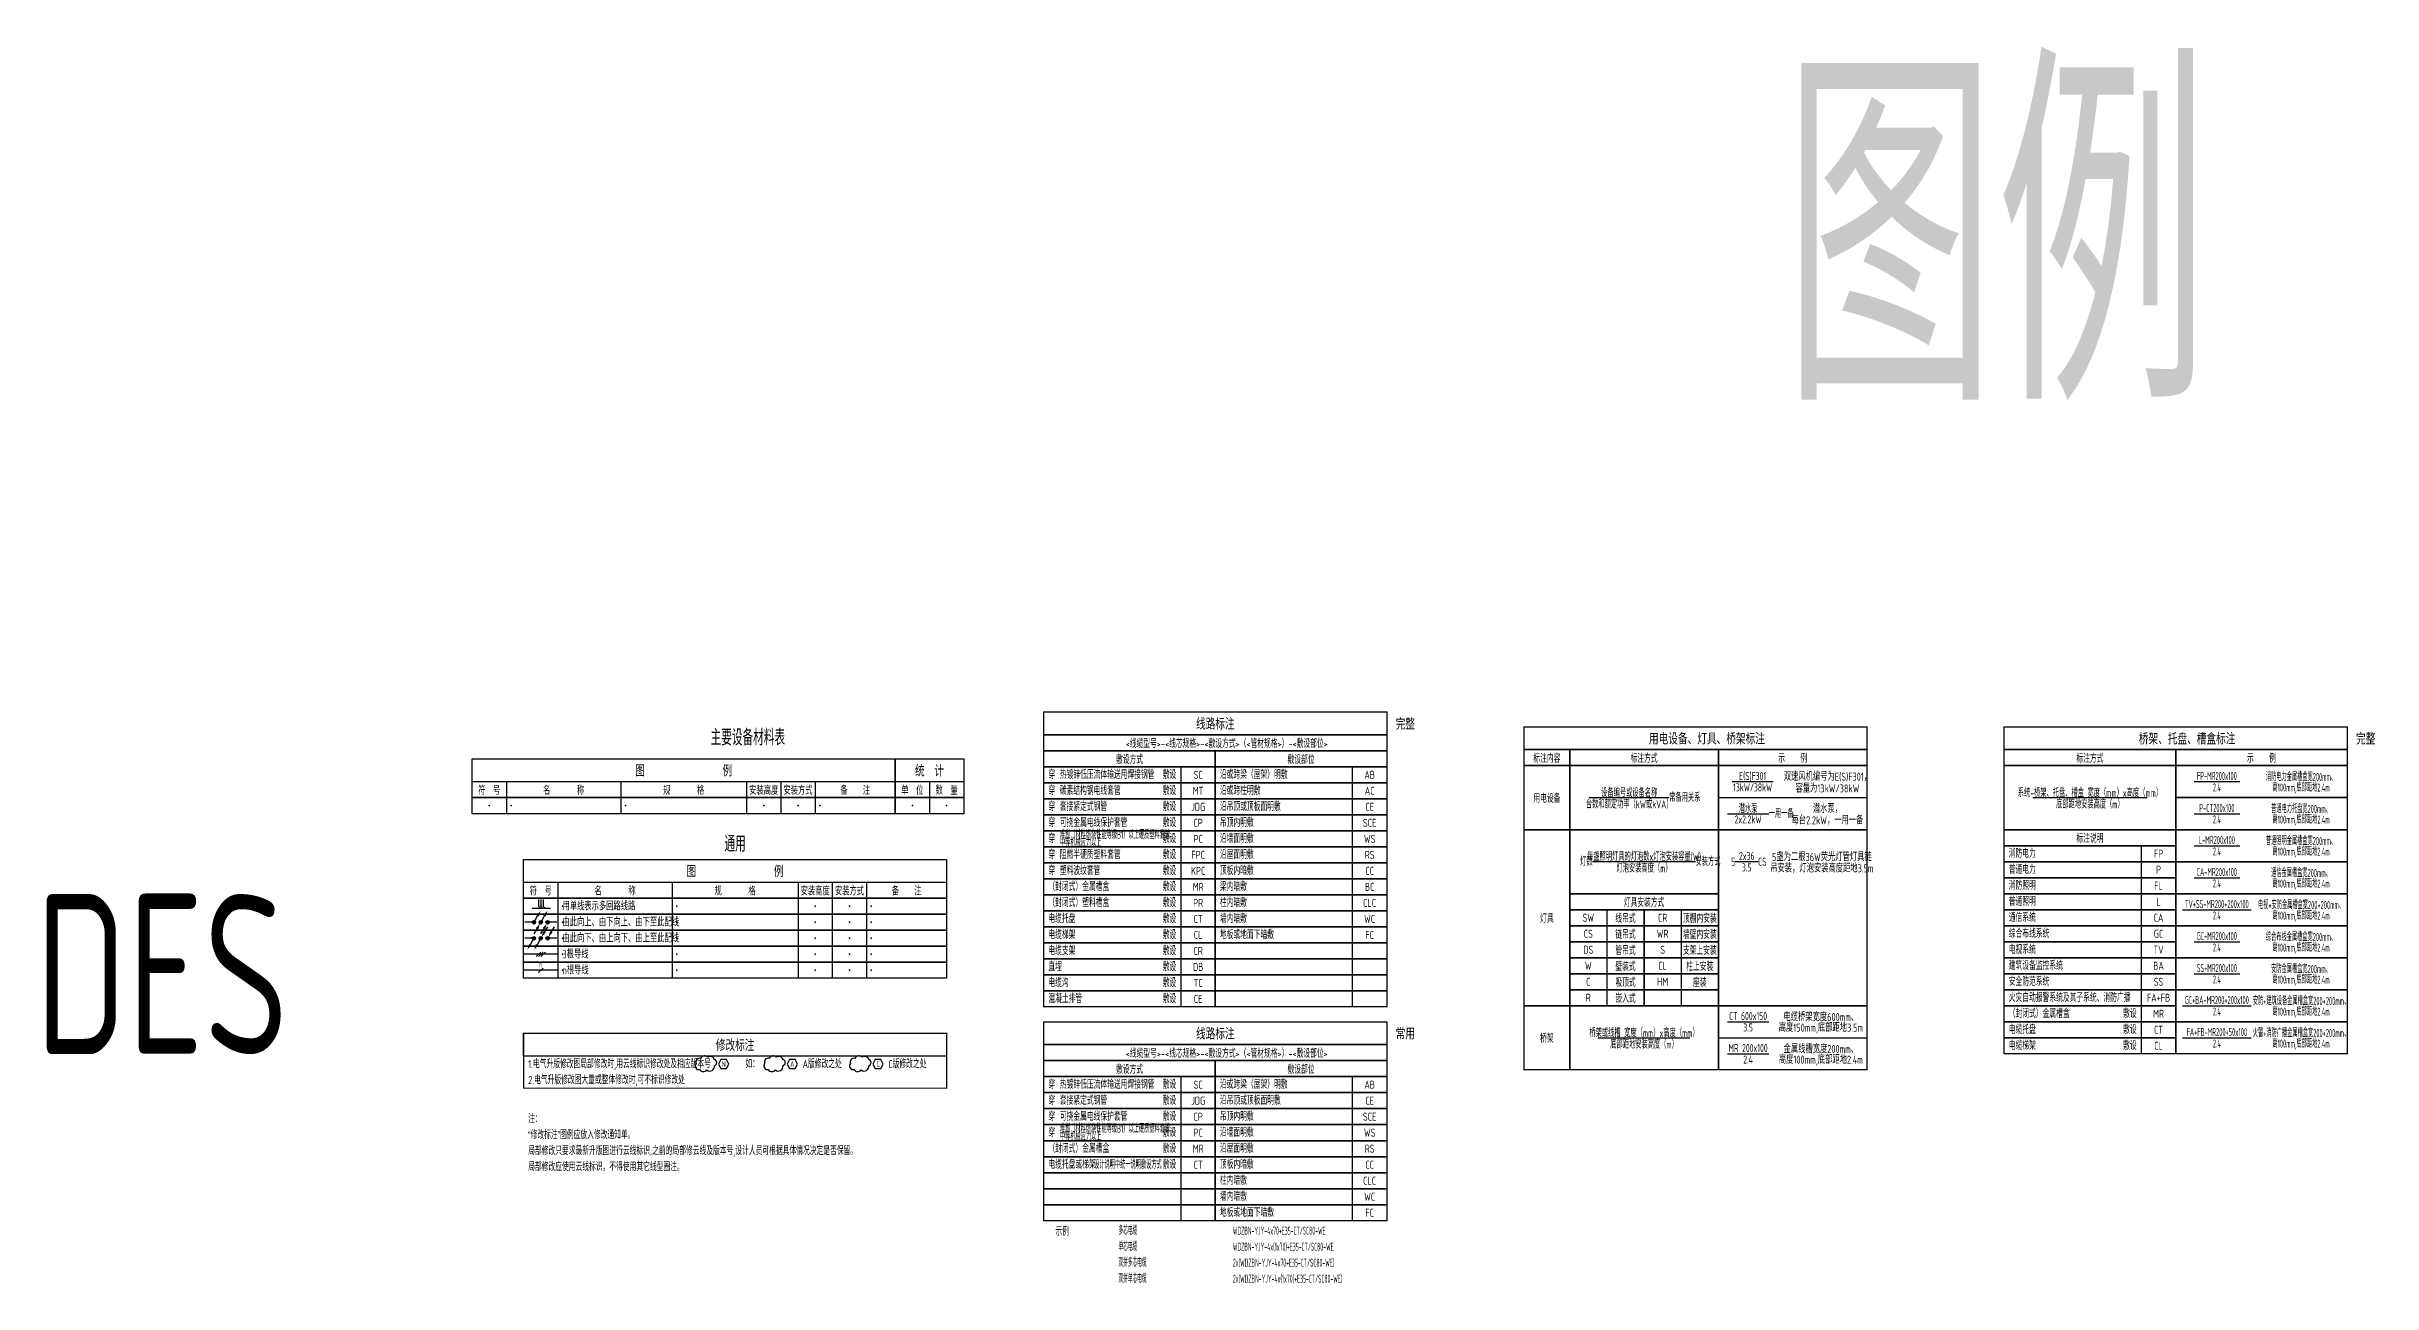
# Model space of a CAD drawing. Header units: millimetres. Extents: x -714894 to -19295, y 3400 to 234118.
# Drawn here: x -711959 to -610238, y 180025 to 234118 of the extents above; entities that cross this region are included whole.
import ezdxf
from ezdxf.enums import TextEntityAlignment as Align

# ---------------------------------------------------------------- set-up
doc = ezdxf.new("R2010")
doc.units = ezdxf.units.MM
doc.header["$LTSCALE"] = 500
for name, color, linetype in [('E-LITE-DIMS', 6, 'Continuous'), ('E-POWR-EQPM', 3, 'Continuous'), ('E-UNIV-DIAG', 2, 'Continuous'), ('E-UNIV-NOTE', 6, 'Continuous'), ('E-UNIV-REV', 6, 'Continuous'), ('E-UNIV-WIRE', 4, 'Continuous')]:
    doc.layers.add(name, color=color, linetype=linetype)
doc.styles.add('TH-STYLE3', font='tssdeng.shx', dxfattribs={"width": 0.65, "bigfont": 'tssdchn.shx'})

# ---------------------------------------------------------------- blocks, each defined once
blk = doc.blocks.new('E-BKTS1')
blk.add_line((0, -10), (185, -10))
at = {"linetype": 'Continuous'}
for p, q in [((15, -10), (15, -17)), ((65, -10), (65, -17)), ((120, -10), (120, -17)), ((135, -10), (135, -17)), ((150, -10), (150, -17))]:
    blk.add_line(p, q, dxfattribs=at)
blk.add_lwpolyline([(0, 0), (185, 0), (185, -17), (0, -17)], close=True)
at = {"layer": 'E-UNIV-NOTE', "style": 'TH-STYLE3', "width": 0.7}
for s, height, p in [('图                例', 5, (92.5, -5)), ('安装高度', 3.5, (127.5, -13.5)), ('安装方式', 3.5, (142.5, -13.5))]:
    blk.add_text(s, height=height, dxfattribs=at).set_placement(p, align=Align.MIDDLE)
at = {"layer": 'E-UNIV-NOTE', "linetype": 'Continuous', "style": 'TH-STYLE3', "width": 0.7}
for s, p in [('符  号', (7.5, -13.5)), ('名       称', (40, -13.5)), ('规       格', (92.5, -13.5)), ('备    注', (167.5, -13.5))]:
    blk.add_text(s, height=3.5, dxfattribs=at).set_placement(p, align=Align.MIDDLE)
blk = doc.blocks.new('E-BKTS2')
for p, q in [((0, 0), (185, 0)), ((0, -7), (0, 0)), ((185, 0), (185, -7)), ((185, -7), (0, -7))]:
    blk.add_line(p, q)
at = {"linetype": 'Continuous'}
for p, q in [((15, 0), (15, -7)), ((65, 0), (65, -7)), ((120, 0), (120, -7)), ((135, 0), (135, -7)), ((150, 0), (150, -7))]:
    blk.add_line(p, q, dxfattribs=at)
for p in [(7.5, -3.5), (17, -3.5), (67, -3.5), (127.5, -3.5), (142.5, -3.5), (152, -3.5)]:
    blk.add_point(p, dxfattribs=at)
blk = doc.blocks.new('E-BKTS4')
at = {"linetype": 'Continuous'}
blk.add_line((15, 0), (15, -7), dxfattribs=at)
blk.add_lwpolyline([(0, 0), (30, 0), (30, -7), (0, -7)], close=True)
for p in [(7.5, -3.5), (22.5, -3.5)]:
    blk.add_point(p, dxfattribs=at)
blk = doc.blocks.new('E-BKTS3')
blk.add_line((0, -10), (30, -10))
at = {"linetype": 'Continuous'}
blk.add_line((15, -10), (15, -17), dxfattribs=at)
blk.add_lwpolyline([(30, -17), (0, -17), (0, 0), (30, 0)], close=True)
at = {"layer": 'E-UNIV-NOTE', "linetype": 'Continuous', "style": 'TH-STYLE3', "width": 0.7}
for s, height, p in [('统  计', 5, (15, -5)), ('单  位', 3.5, (7.5, -13.5)), ('数  量', 3.5, (22.5, -13.5))]:
    blk.add_text(s, height=height, dxfattribs=at).set_placement(p, align=Align.MIDDLE)
blk = doc.blocks.new('E-ANNO12')
blk.add_lwpolyline([(-1.2, 2), (-2.3, 0), (-1.2, -2), (1.2, -2), (2.3, 0), (1.2, 2)], close=True)
at = {"style": 'TH-STYLE3', "width": 0.7}
blk.add_attdef('N', text='', height=2.5, dxfattribs=at).set_placement((0, 0), align=Align.MIDDLE)
blk = doc.blocks.new('E-BLEADER-1')
blk.add_line((0.4, 0.6), (1.6, 2.8))
at = {"const_width": 0.75}
blk.add_lwpolyline([(-0.4, 0, 1), (0.4, 0, 1)], format="xyb", close=True, dxfattribs=at)
blk.add_lwpolyline([(1.6, 2.8, 1.25, 0, 0), (2.9, 5, 0, 0, 0)], format="xyseb")
blk.add_circle((0, 0), 0.75)
blk = doc.blocks.new('E-BLEADER-2')
blk.add_line((-2.9, -5), (-1.6, -2.8))
at = {"const_width": 0.75}
blk.add_lwpolyline([(-0.4, 0, 1), (0.4, 0, 1)], format="xyb", close=True, dxfattribs=at)
blk.add_lwpolyline([(-1.6, -2.8, 1.25, 0, 0), (-0.4, -0.6, 0, 0, 0)], format="xyseb")
blk.add_circle((0, 0), 0.75)
blk = doc.blocks.new('E-anno03')
for p, q in [((-2, -1), (0, 1)), ((-1, -1), (1, 1)), ((0, -1), (2, 1))]:
    blk.add_line(p, q)
blk = doc.blocks.new('E-ANNO04')
blk.add_line((-1, -1), (1, 1))
at = {"style": 'TH-STYLE3', "width": 0.7}
blk.add_attdef('N', text='', height=2.5, dxfattribs=at).set_placement((0, 2.5), align=Align.MIDDLE)

msp = doc.modelspace()

# ---------------------------------------------------------------- linework, layer by layer
at = {"layer": 'E-POWR-EQPM'}
for p, q in [((-689919.54, 196420.07), (-690719.54, 196420.07)), ((-690444.54, 196820.07), (-690444.54, 196520.07)), ((-690344.54, 196420.07), (-690444.54, 196520.07)), ((-690344.54, 196820.07), (-690344.54, 196520.07)), ((-690344.54, 196520.07), (-690244.54, 196420.07)), ((-690244.54, 196820.07), (-690244.54, 196520.07)), ((-690244.54, 196520.07), (-690144.54, 196420.07)), ((-690644.54, 195820.07), (-691044.54, 195820.07)), ((-689644.54, 195820.07), (-690044.54, 195820.07)), ((-690644.54, 195120.07), (-691044.54, 195120.07)), ((-689644.54, 195120.07), (-690044.54, 195120.07))]:
    msp.add_line(p, q, dxfattribs=at)
at = {"layer": 'E-UNIV-DIAG'}
for p, q in [((-662344.54, 201920.07), (-662344.54, 202620.07)), ((-654844.54, 201920.07), (-654844.54, 202620.07)), ((-638844.54, 202670.07), (-638844.54, 203370.07)), ((-619844.54, 203370.07), (-611344.54, 203370.07)), ((-618844.54, 202670.07), (-618844.54, 203370.07)), ((-618844.54, 202670.07), (-611344.54, 202670.07)), ((-662344.54, 201220.07), (-662344.54, 201920.07)), ((-654844.54, 201220.07), (-654844.54, 201920.07)), ((-662344.54, 200520.07), (-662344.54, 201220.07)), ((-662344.54, 199820.07), (-662344.54, 200520.07)), ((-654844.54, 200520.07), (-654844.54, 201220.07)), ((-654844.54, 199820.07), (-654844.54, 200520.07)), ((-638844.54, 201270.07), (-632344.54, 201270.07)), ((-618844.54, 201270.07), (-611344.54, 201270.07)), ((-662344.54, 199120.07), (-662344.54, 199820.07)), ((-654844.54, 199120.07), (-654844.54, 199820.07)), ((-618844.54, 199870.07), (-611344.54, 199870.07)), ((-618844.54, 199170.07), (-618844.54, 199870.07)), ((-662344.54, 198420.07), (-662344.54, 199120.07)), ((-662344.54, 197720.07), (-662344.54, 198420.07)), ((-654844.54, 198420.07), (-654844.54, 199120.07)), ((-654844.54, 197720.07), (-654844.54, 198420.07)), ((-620344.54, 198470.07), (-620344.54, 199170.07)), ((-620344.54, 197770.07), (-620344.54, 198470.07)), ((-662344.54, 197020.07), (-662344.54, 197720.07)), ((-654844.54, 197020.07), (-654844.54, 197720.07)), ((-620344.54, 197070.07), (-620344.54, 197770.07)), ((-662344.54, 196320.07), (-662344.54, 197020.07)), ((-654844.54, 196320.07), (-654844.54, 197020.07)), ((-643719.54, 196370.07), (-643719.54, 195670.07)), ((-640469.54, 196370.07), (-640469.54, 195670.07)), ((-620344.54, 196370.07), (-620344.54, 197070.07)), ((-620344.54, 195670.07), (-620344.54, 196370.07)), ((-618844.54, 197070.07), (-611344.54, 197070.07)), ((-662344.54, 195620.07), (-662344.54, 196320.07)), ((-662344.54, 194920.07), (-662344.54, 195620.07)), ((-654844.54, 195620.07), (-654844.54, 196320.07)), ((-654844.54, 194920.07), (-654844.54, 195620.07)), ((-643719.54, 195670.07), (-643719.54, 194970.07)), ((-640469.54, 195670.07), (-640469.54, 194970.07)), ((-620344.54, 194970.07), (-620344.54, 195670.07)), ((-618844.54, 195670.07), (-611344.54, 195670.07)), ((-662344.54, 194220.07), (-662344.54, 194920.07)), ((-654844.54, 194220.07), (-654844.54, 194920.07)), ((-643719.54, 194970.07), (-643719.54, 194270.07)), ((-640469.54, 194970.07), (-640469.54, 194270.07)), ((-620344.54, 194270.07), (-620344.54, 194970.07)), ((-662344.54, 193520.07), (-662344.54, 194220.07)), ((-662344.54, 192820.07), (-662344.54, 193520.07)), ((-654844.54, 193520.07), (-654844.54, 194220.07)), ((-654844.54, 192820.07), (-654844.54, 193520.07)), ((-643719.54, 194270.07), (-643719.54, 193570.07)), ((-643719.54, 193570.07), (-643719.54, 192870.07)), ((-640469.54, 194270.07), (-640469.54, 193570.07)), ((-640469.54, 193570.07), (-640469.54, 192870.07)), ((-620344.54, 193570.07), (-620344.54, 194270.07)), ((-620344.54, 192870.07), (-620344.54, 193570.07)), ((-662344.54, 192120.07), (-662344.54, 192820.07)), ((-654844.54, 192120.07), (-654844.54, 192820.07)), ((-643719.54, 192870.07), (-643719.54, 192170.07)), ((-640469.54, 192870.07), (-640469.54, 192170.07)), ((-620344.54, 192170.07), (-620344.54, 192870.07)), ((-620344.54, 191470.07), (-620344.54, 192170.07)), ((-620344.54, 190770.07), (-620344.54, 191470.07)), ((-638844.54, 190770.07), (-632344.54, 190770.07)), ((-620344.54, 190070.07), (-620344.54, 190770.07)), ((-662344.54, 188370.07), (-662344.54, 189070.07)), ((-662344.54, 187670.07), (-662344.54, 188370.07)), ((-654844.54, 188370.07), (-654844.54, 189070.07)), ((-654844.54, 187670.07), (-654844.54, 188370.07)), ((-662344.54, 186970.07), (-662344.54, 187670.07)), ((-654844.54, 186970.07), (-654844.54, 187670.07)), ((-662344.54, 186270.07), (-662344.54, 186970.07)), ((-662344.54, 185570.07), (-662344.54, 186270.07)), ((-654844.54, 186270.07), (-654844.54, 186970.07)), ((-654844.54, 185570.07), (-654844.54, 186270.07)), ((-662344.54, 184870.07), (-662344.54, 185570.07)), ((-654844.54, 184870.07), (-654844.54, 185570.07)), ((-662344.54, 184170.07), (-662344.54, 184870.07)), ((-662344.54, 183470.07), (-662344.54, 184170.07)), ((-654844.54, 184170.07), (-654844.54, 184870.07)), ((-654844.54, 183470.07), (-654844.54, 184170.07)), ((-662344.54, 182770.07), (-662344.54, 183470.07)), ((-654844.54, 182770.07), (-654844.54, 183470.07))]:
    msp.add_line(p, q, dxfattribs=at)
at = {"layer": 'E-UNIV-DIAG', "const_width": 50}
for points in [[(-653344.54, 192120.07), (-668344.54, 192120.07), (-668344.54, 205020.07), (-653344.54, 205020.07)], [(-632344.54, 189370.07), (-647344.54, 189370.07), (-647344.54, 204370.07), (-632344.54, 204370.07)], [(-611344.54, 190070.07), (-626344.54, 190070.07), (-626344.54, 204370.07), (-611344.54, 204370.07)], [(-653344.54, 182770.07), (-668344.54, 182770.07), (-668344.54, 191470.07), (-653344.54, 191470.07)], [(-672594.54, 188570.07), (-691094.54, 188570.07), (-691094.54, 190970.07), (-672594.54, 190970.07)]]:
    msp.add_lwpolyline(points, close=True, dxfattribs=at)
at = {"layer": 'E-UNIV-DIAG'}
for points in [[(-653344.54, 204020.07), (-668344.54, 204020.07), (-668344.54, 205020.07), (-653344.54, 205020.07)], [(-653344.54, 203320.07), (-668344.54, 203320.07), (-668344.54, 204020.07), (-653344.54, 204020.07)], [(-632344.54, 203370.07), (-647344.54, 203370.07), (-647344.54, 204370.07), (-632344.54, 204370.07)], [(-611344.54, 203370.07), (-626344.54, 203370.07), (-626344.54, 204370.07), (-611344.54, 204370.07)], [(-660844.54, 202620.07), (-668344.54, 202620.07), (-668344.54, 203320.07), (-660844.54, 203320.07)], [(-660844.54, 201920.07), (-668344.54, 201920.07), (-668344.54, 202620.07), (-660844.54, 202620.07)], [(-653344.54, 202620.07), (-660844.54, 202620.07), (-660844.54, 203320.07), (-653344.54, 203320.07)], [(-653344.54, 201920.07), (-660844.54, 201920.07), (-660844.54, 202620.07), (-653344.54, 202620.07)], [(-645344.54, 202670.07), (-647344.54, 202670.07), (-647344.54, 203370.07), (-645344.54, 203370.07)], [(-645344.54, 199870.07), (-647344.54, 199870.07), (-647344.54, 202670.07), (-645344.54, 202670.07)], [(-638844.54, 202670.07), (-645344.54, 202670.07), (-645344.54, 203370.07), (-638844.54, 203370.07)], [(-638844.54, 199870.07), (-645344.54, 199870.07), (-645344.54, 202670.07), (-638844.54, 202670.07)], [(-632344.54, 202670.07), (-638844.54, 202670.07), (-638844.54, 203370.07), (-632344.54, 203370.07)], [(-632344.54, 199870.07), (-638844.54, 199870.07), (-638844.54, 202670.07), (-632344.54, 202670.07)], [(-618844.54, 202670.07), (-626344.54, 202670.07), (-626344.54, 203370.07), (-618844.54, 203370.07)], [(-618844.54, 199870.07), (-626344.54, 199870.07), (-626344.54, 202670.07), (-618844.54, 202670.07)], [(-611344.54, 202670.07), (-618844.54, 202670.07), (-618844.54, 203370.07), (-611344.54, 203370.07)], [(-618844.54, 202670.07), (-611344.54, 202670.07), (-611344.54, 201270.07), (-618844.54, 201270.07)], [(-660844.54, 201220.07), (-668344.54, 201220.07), (-668344.54, 201920.07), (-660844.54, 201920.07)], [(-653344.54, 201220.07), (-660844.54, 201220.07), (-660844.54, 201920.07), (-653344.54, 201920.07)], [(-660844.54, 200520.07), (-668344.54, 200520.07), (-668344.54, 201220.07), (-660844.54, 201220.07)], [(-660844.54, 199820.07), (-668344.54, 199820.07), (-668344.54, 200520.07), (-660844.54, 200520.07)], [(-653344.54, 200520.07), (-660844.54, 200520.07), (-660844.54, 201220.07), (-653344.54, 201220.07)], [(-653344.54, 199820.07), (-660844.54, 199820.07), (-660844.54, 200520.07), (-653344.54, 200520.07)], [(-618844.54, 201270.07), (-611344.54, 201270.07), (-611344.54, 199870.07), (-618844.54, 199870.07)], [(-660844.54, 199120.07), (-668344.54, 199120.07), (-668344.54, 199820.07), (-660844.54, 199820.07)], [(-653344.54, 199120.07), (-660844.54, 199120.07), (-660844.54, 199820.07), (-653344.54, 199820.07)], [(-645344.54, 192170.07), (-647344.54, 192170.07), (-647344.54, 199870.07), (-645344.54, 199870.07)], [(-638844.54, 197070.07), (-645344.54, 197070.07), (-645344.54, 199870.07), (-638844.54, 199870.07)], [(-632344.54, 192170.07), (-638844.54, 192170.07), (-638844.54, 199870.07), (-632344.54, 199870.07)], [(-618844.54, 199170.07), (-626344.54, 199170.07), (-626344.54, 199870.07), (-618844.54, 199870.07)], [(-618844.54, 199870.07), (-611344.54, 199870.07), (-611344.54, 198470.07), (-618844.54, 198470.07)], [(-660844.54, 198420.07), (-668344.54, 198420.07), (-668344.54, 199120.07), (-660844.54, 199120.07)], [(-660844.54, 197720.07), (-668344.54, 197720.07), (-668344.54, 198420.07), (-660844.54, 198420.07)], [(-653344.54, 198420.07), (-660844.54, 198420.07), (-660844.54, 199120.07), (-653344.54, 199120.07)], [(-653344.54, 197720.07), (-660844.54, 197720.07), (-660844.54, 198420.07), (-653344.54, 198420.07)], [(-618844.54, 198470.07), (-626344.54, 198470.07), (-626344.54, 199170.07), (-618844.54, 199170.07)], [(-618844.54, 197770.07), (-626344.54, 197770.07), (-626344.54, 198470.07), (-618844.54, 198470.07)], [(-618844.54, 198470.07), (-611344.54, 198470.07), (-611344.54, 197070.07), (-618844.54, 197070.07)], [(-660844.54, 197020.07), (-668344.54, 197020.07), (-668344.54, 197720.07), (-660844.54, 197720.07)], [(-653344.54, 197020.07), (-660844.54, 197020.07), (-660844.54, 197720.07), (-653344.54, 197720.07)], [(-618844.54, 197070.07), (-626344.54, 197070.07), (-626344.54, 197770.07), (-618844.54, 197770.07)], [(-660844.54, 196320.07), (-668344.54, 196320.07), (-668344.54, 197020.07), (-660844.54, 197020.07)], [(-653344.54, 196320.07), (-660844.54, 196320.07), (-660844.54, 197020.07), (-653344.54, 197020.07)], [(-638844.54, 196370.07), (-645344.54, 196370.07), (-645344.54, 197070.07), (-638844.54, 197070.07)], [(-642094.54, 195670.07), (-645344.54, 195670.07), (-645344.54, 196370.07), (-642094.54, 196370.07)], [(-638844.54, 195670.07), (-642094.54, 195670.07), (-642094.54, 196370.07), (-638844.54, 196370.07)], [(-618844.54, 196370.07), (-626344.54, 196370.07), (-626344.54, 197070.07), (-618844.54, 197070.07)], [(-618844.54, 195670.07), (-626344.54, 195670.07), (-626344.54, 196370.07), (-618844.54, 196370.07)], [(-618844.54, 197070.07), (-611344.54, 197070.07), (-611344.54, 195670.07), (-618844.54, 195670.07)], [(-660844.54, 195620.07), (-668344.54, 195620.07), (-668344.54, 196320.07), (-660844.54, 196320.07)], [(-660844.54, 194920.07), (-668344.54, 194920.07), (-668344.54, 195620.07), (-660844.54, 195620.07)], [(-653344.54, 195620.07), (-660844.54, 195620.07), (-660844.54, 196320.07), (-653344.54, 196320.07)], [(-653344.54, 194920.07), (-660844.54, 194920.07), (-660844.54, 195620.07), (-653344.54, 195620.07)], [(-642094.54, 194970.07), (-645344.54, 194970.07), (-645344.54, 195670.07), (-642094.54, 195670.07)], [(-638844.54, 194970.07), (-642094.54, 194970.07), (-642094.54, 195670.07), (-638844.54, 195670.07)], [(-618844.54, 194970.07), (-626344.54, 194970.07), (-626344.54, 195670.07), (-618844.54, 195670.07)], [(-618844.54, 195670.07), (-611344.54, 195670.07), (-611344.54, 194270.07), (-618844.54, 194270.07)], [(-660844.54, 194220.07), (-668344.54, 194220.07), (-668344.54, 194920.07), (-660844.54, 194920.07)], [(-653344.54, 194220.07), (-660844.54, 194220.07), (-660844.54, 194920.07), (-653344.54, 194920.07)], [(-642094.54, 194270.07), (-645344.54, 194270.07), (-645344.54, 194970.07), (-642094.54, 194970.07)], [(-638844.54, 194270.07), (-642094.54, 194270.07), (-642094.54, 194970.07), (-638844.54, 194970.07)], [(-618844.54, 194270.07), (-626344.54, 194270.07), (-626344.54, 194970.07), (-618844.54, 194970.07)], [(-660844.54, 193520.07), (-668344.54, 193520.07), (-668344.54, 194220.07), (-660844.54, 194220.07)], [(-660844.54, 192820.07), (-668344.54, 192820.07), (-668344.54, 193520.07), (-660844.54, 193520.07)], [(-653344.54, 193520.07), (-660844.54, 193520.07), (-660844.54, 194220.07), (-653344.54, 194220.07)], [(-653344.54, 192820.07), (-660844.54, 192820.07), (-660844.54, 193520.07), (-653344.54, 193520.07)], [(-642094.54, 193570.07), (-645344.54, 193570.07), (-645344.54, 194270.07), (-642094.54, 194270.07)], [(-642094.54, 192870.07), (-645344.54, 192870.07), (-645344.54, 193570.07), (-642094.54, 193570.07)], [(-638844.54, 193570.07), (-642094.54, 193570.07), (-642094.54, 194270.07), (-638844.54, 194270.07)], [(-638844.54, 192870.07), (-642094.54, 192870.07), (-642094.54, 193570.07), (-638844.54, 193570.07)], [(-618844.54, 193570.07), (-626344.54, 193570.07), (-626344.54, 194270.07), (-618844.54, 194270.07)], [(-618844.54, 192870.07), (-626344.54, 192870.07), (-626344.54, 193570.07), (-618844.54, 193570.07)], [(-618844.54, 194270.07), (-611344.54, 194270.07), (-611344.54, 192870.07), (-618844.54, 192870.07)], [(-660844.54, 192120.07), (-668344.54, 192120.07), (-668344.54, 192820.07), (-660844.54, 192820.07)], [(-653344.54, 192120.07), (-660844.54, 192120.07), (-660844.54, 192820.07), (-653344.54, 192820.07)], [(-642094.54, 192170.07), (-645344.54, 192170.07), (-645344.54, 192870.07), (-642094.54, 192870.07)], [(-638844.54, 192170.07), (-642094.54, 192170.07), (-642094.54, 192870.07), (-638844.54, 192870.07)], [(-618844.54, 192170.07), (-626344.54, 192170.07), (-626344.54, 192870.07), (-618844.54, 192870.07)], [(-618844.54, 192870.07), (-611344.54, 192870.07), (-611344.54, 191470.07), (-618844.54, 191470.07)], [(-653344.54, 190470.07), (-668344.54, 190470.07), (-668344.54, 191470.07), (-653344.54, 191470.07)], [(-645344.54, 189370.07), (-647344.54, 189370.07), (-647344.54, 192170.07), (-645344.54, 192170.07)], [(-638844.54, 189370.07), (-645344.54, 189370.07), (-645344.54, 192170.07), (-638844.54, 192170.07)], [(-632344.54, 189370.07), (-638844.54, 189370.07), (-638844.54, 192170.07), (-632344.54, 192170.07)], [(-618844.54, 191470.07), (-626344.54, 191470.07), (-626344.54, 192170.07), (-618844.54, 192170.07)], [(-618844.54, 190770.07), (-626344.54, 190770.07), (-626344.54, 191470.07), (-618844.54, 191470.07)], [(-618844.54, 191470.07), (-611344.54, 191470.07), (-611344.54, 190070.07), (-618844.54, 190070.07)], [(-672594.54, 189970.07), (-691094.54, 189970.07), (-691094.54, 190970.07), (-672594.54, 190970.07)], [(-653344.54, 189770.07), (-668344.54, 189770.07), (-668344.54, 190470.07), (-653344.54, 190470.07)], [(-618844.54, 190070.07), (-626344.54, 190070.07), (-626344.54, 190770.07), (-618844.54, 190770.07)], [(-660844.54, 189070.07), (-668344.54, 189070.07), (-668344.54, 189770.07), (-660844.54, 189770.07)], [(-653344.54, 189070.07), (-660844.54, 189070.07), (-660844.54, 189770.07), (-653344.54, 189770.07)], [(-660844.54, 188370.07), (-668344.54, 188370.07), (-668344.54, 189070.07), (-660844.54, 189070.07)], [(-660844.54, 187670.07), (-668344.54, 187670.07), (-668344.54, 188370.07), (-660844.54, 188370.07)], [(-653344.54, 188370.07), (-660844.54, 188370.07), (-660844.54, 189070.07), (-653344.54, 189070.07)], [(-653344.54, 187670.07), (-660844.54, 187670.07), (-660844.54, 188370.07), (-653344.54, 188370.07)], [(-660844.54, 186970.07), (-668344.54, 186970.07), (-668344.54, 187670.07), (-660844.54, 187670.07)], [(-653344.54, 186970.07), (-660844.54, 186970.07), (-660844.54, 187670.07), (-653344.54, 187670.07)], [(-660844.54, 186270.07), (-668344.54, 186270.07), (-668344.54, 186970.07), (-660844.54, 186970.07)], [(-660844.54, 185570.07), (-668344.54, 185570.07), (-668344.54, 186270.07), (-660844.54, 186270.07)], [(-653344.54, 186270.07), (-660844.54, 186270.07), (-660844.54, 186970.07), (-653344.54, 186970.07)], [(-653344.54, 185570.07), (-660844.54, 185570.07), (-660844.54, 186270.07), (-653344.54, 186270.07)], [(-660844.54, 184870.07), (-668344.54, 184870.07), (-668344.54, 185570.07), (-660844.54, 185570.07)], [(-653344.54, 184870.07), (-660844.54, 184870.07), (-660844.54, 185570.07), (-653344.54, 185570.07)], [(-660844.54, 184170.07), (-668344.54, 184170.07), (-668344.54, 184870.07), (-660844.54, 184870.07)], [(-660844.54, 183470.07), (-668344.54, 183470.07), (-668344.54, 184170.07), (-660844.54, 184170.07)], [(-653344.54, 184170.07), (-660844.54, 184170.07), (-660844.54, 184870.07), (-653344.54, 184870.07)], [(-653344.54, 183470.07), (-660844.54, 183470.07), (-660844.54, 184170.07), (-653344.54, 184170.07)], [(-660844.54, 182770.07), (-668344.54, 182770.07), (-668344.54, 183470.07), (-660844.54, 183470.07)], [(-653344.54, 182770.07), (-660844.54, 182770.07), (-660844.54, 183470.07), (-653344.54, 183470.07)]]:
    msp.add_lwpolyline(points, close=True, dxfattribs=at)
at = {"layer": 'E-UNIV-NOTE'}
for p, q in [((-638244.54, 201970.07), (-636444.54, 201970.07)), ((-618043.5, 201970.07), (-616043.5, 201970.07)), ((-644494.54, 201270.07), (-640994.54, 201270.07)), ((-638444.54, 200570.07), (-636644.54, 200570.07)), ((-625094.54, 201270.07), (-620094.54, 201270.07)), ((-618043.5, 200570.07), (-616043.5, 200570.07)), ((-639844.54, 198470.07), (-644344.54, 198470.07)), ((-637104.33, 198470.07), (-638104.33, 198470.07)), ((-618043.5, 199170.07), (-616043.5, 199170.07)), ((-618043.5, 197770.07), (-616043.5, 197770.07)), ((-618543.5, 196370.07), (-615543.5, 196370.07)), ((-618043.5, 194970.07), (-616043.5, 194970.07)), ((-618043.5, 193570.07), (-616043.5, 193570.07)), ((-638443.5, 191470.07), (-636643.5, 191470.07)), ((-618543.5, 192170.07), (-615543.5, 192170.07)), ((-644094.54, 190770.07), (-640094.54, 190770.07)), ((-618543.5, 190770.07), (-615543.5, 190770.07)), ((-638443.5, 190070.07), (-636643.5, 190070.07))]:
    msp.add_line(p, q, dxfattribs=at)
at = {"layer": 'E-UNIV-REV'}
for points in [[(-682751.7, 189542.16, 0.722059792), (-682750.37, 189822.89, 0.520567051), (-683042.97, 189917.22, 0.520567051), (-683354.45, 189870.06, 0.629498094), (-683552.67, 189643.66, 0.710098666), (-683392.21, 189379.53, 0.520567051), (-683080.73, 189360.67, 0.67451217), (-682751.7, 189542.16)], [(-679751.7, 189542.16, 0.722059792), (-679750.37, 189822.89, 0.520567051), (-680042.97, 189917.22, 0.520567051), (-680354.45, 189870.06, 0.629498094), (-680552.67, 189643.66, 0.710098666), (-680392.21, 189379.53, 0.520567051), (-680080.73, 189360.67, 0.67451217), (-679751.7, 189542.16)], [(-676001.7, 189542.16, 0.722059792), (-676000.37, 189822.89, 0.520567051), (-676292.97, 189917.22, 0.520567051), (-676604.45, 189870.06, 0.629498094), (-676802.67, 189643.66, 0.710098666), (-676642.21, 189379.53, 0.520567051), (-676330.73, 189360.67, 0.67451217), (-676001.7, 189542.16)]]:
    msp.add_lwpolyline(points, format="xyb", close=True, dxfattribs=at)
at = {"layer": 'E-UNIV-WIRE'}
for p, q in [((-689594.54, 194420.07), (-691094.54, 194420.07)), ((-689594.54, 193720.07), (-691094.54, 193720.07))]:
    msp.add_line(p, q, dxfattribs=at)

# ---------------------------------------------------------------- block references
at = {"layer": 'E-LITE-DIMS', "xscale": 100, "yscale": 100, "zscale": 100}
msp.add_blockref('E-anno03', (-690344.54, 194420.07), dxfattribs=at)
msp.add_blockref('E-ANNO04', (-690344.54, 193720.07), dxfattribs=at).add_auto_attribs({'N': 'n'})
at = {"layer": 'E-POWR-EQPM', "xscale": 100, "yscale": 100, "zscale": 100}
for name, p in [('E-BLEADER-1', (-690644.54, 195820.07)), ('E-BLEADER-1', (-690344.54, 195820.07)), ('E-BLEADER-2', (-690344.54, 195820.07)), ('E-BLEADER-2', (-690044.54, 195820.07))]:
    msp.add_blockref(name, p, dxfattribs=at)
at = {"layer": 'E-POWR-EQPM', "xscale": 100, "yscale": 100, "zscale": 100, "rotation": 180}
for name, p in [('E-BLEADER-2', (-690344.54, 195120.07)), ('E-BLEADER-2', (-690044.54, 195120.07)), ('E-BLEADER-1', (-690644.54, 195120.07)), ('E-BLEADER-1', (-690344.54, 195120.07))]:
    msp.add_blockref(name, p, dxfattribs=at)
at = {"layer": 'E-UNIV-DIAG', "xscale": 100, "yscale": 100, "zscale": 100}
for name, p in [('E-BKTS1', (-693344.54, 202970.07)), ('E-BKTS3', (-674844.54, 202970.07)), ('E-BKTS2', (-693344.54, 201270.07)), ('E-BKTS4', (-674844.54, 201270.07)), ('E-BKTS1', (-691094.54, 198570.07)), ('E-BKTS2', (-691094.54, 196870.07)), ('E-BKTS2', (-691094.54, 196170.07)), ('E-BKTS2', (-691094.54, 195470.07)), ('E-BKTS2', (-691094.54, 194770.07)), ('E-BKTS2', (-691094.54, 194070.07))]:
    msp.add_blockref(name, p, dxfattribs=at)
at = {"layer": 'E-UNIV-REV', "xscale": 100, "yscale": 100, "zscale": 100}
for p, values in [((-682344.54, 189620.07), {'N': 'N'}), ((-679344.54, 189620.07), {'N': 'A'}), ((-675594.54, 189620.07), {'N': 'C'})]:
    msp.add_blockref('E-ANNO12', p, dxfattribs=at).add_auto_attribs(values)

# ---------------------------------------------------------------- texts
at = {"layer": 'E-UNIV-NOTE', "style": 'TH-STYLE3'}
for s, height, width, p in [('图例', 14000, 0.7, (-626684.67, 226389.81)), ('线路标注', 500, 0.65, (-660844.54, 204520.07)), ('完整', 500, 0.65, (-652535.13, 204520.07)), ('主要设备材料表', 700, 0.7, (-681287.36, 203941.62)), ('<线缆型号>-<线芯规格>-<敷设方式>（<管材规格>）-<敷设部位>', 350, 0.65, (-660344.54, 203670.07)), ('用电设备、灯具、桥架标注', 500, 0.65, (-639344.54, 203870.07)), ('桥架、托盘、槽盒标注', 500, 0.65, (-618344.54, 203870.07)), ('完整', 500, 0.65, (-610535.13, 203870.07)), ('敷设方式', 350, 0.65, (-664594.54, 202970.07)), ('SC', 350, 0.65, (-661594.54, 202270.07)), ('敷设部位', 350, 0.65, (-657094.54, 202970.07)), ('AB', 350, 0.65, (-654094.54, 202270.07)), ('标注内容', 350, 0.65, (-646344.54, 203020.07)), ('标注方式', 350, 0.65, (-642094.54, 203020.07)), ('E(S)F301', 350, 0.6, (-637344.54, 202220.07)), ('示    例', 350, 0.65, (-635594.54, 203020.07)), ('双速风机编号为E(S)F301，', 350, 0.7, (-634073.53, 202220.07)), ('标注方式', 350, 0.65, (-622594.54, 203020.07)), ('示    例', 350, 0.65, (-615094.54, 203020.07)), ('MT', 350, 0.65, (-661594.54, 201570.07)), ('AC', 350, 0.65, (-654094.54, 201570.07)), ('用电设备', 350, 0.65, (-646344.54, 201270.07)), ('设备编号或设备名称', 350, 0.6, (-642744.54, 201520.07)), ('13kW/38kW', 350, 0.6, (-637344.54, 201720.07)), ('容量为13kW/38kW', 350, 0.7, (-634073.53, 201720.07)), ('系统-桥架、托盘、槽盒 宽度（mm）x高度（mm）', 350, 0.6, (-622594.54, 201520.07)), ('FP-MR200x100', 350, 0.5, (-617043.5, 202220.07)), ('2.4', 350, 0.5, (-617043.5, 201720.07)), ('消防电力金属槽盒宽200mm、', 350, 0.5, (-613362.92, 202220.07)), ('高100mm,底部距地2.4m', 350, 0.5, (-613362.92, 201720.07)), ('JDG', 350, 0.65, (-661594.54, 200870.07)), ('CE', 350, 0.65, (-654094.54, 200870.07)), ('台数和额定功率（kW或kVA）', 350, 0.6, (-642744.54, 201020.07)), ('2x2.2kW', 350, 0.6, (-637544.54, 200320.07)), ('潜水泵', 350, 0.6, (-637544.54, 200820.07)), ('每台2.2kW，一用一备', 350, 0.7, (-634073.53, 200320.07)), ('潜水泵，', 350, 0.7, (-634073.53, 200820.07)), ('底部距地安装高度（m）', 350, 0.6, (-622594.54, 201020.07)), ('P-CT200x100', 350, 0.5, (-617043.5, 200820.07)), ('2.4', 350, 0.5, (-617043.5, 200320.07)), ('普通电力托盘宽200mm、', 350, 0.5, (-613362.92, 200820.07)), ('高100mm,底部距地2.4m', 350, 0.5, (-613362.92, 200320.07)), ('通用', 700, 0.7, (-681844.54, 199270.07)), ('CP', 350, 0.65, (-661594.54, 200170.07)), ('PC', 350, 0.65, (-661594.54, 199470.07)), ('SCE', 350, 0.65, (-654094.54, 200170.07)), ('WS', 350, 0.65, (-654094.54, 199470.07)), ('标注说明', 350, 0.65, (-622594.54, 199520.07)), ('L-MR200x100', 350, 0.5, (-617043.5, 199420.07)), ('普通照明金属槽盒宽200mm、', 350, 0.5, (-613362.92, 199420.07)), ('FPC', 350, 0.65, (-661594.54, 198770.07)), ('RS', 350, 0.65, (-654094.54, 198770.07)), ('每盏照明灯具的灯泡数x灯泡安装容量(W)', 350, 0.6, (-642094.54, 198720.07)), ('灯泡安装高度（m）', 350, 0.6, (-642094.54, 198220.07)), ('2x36', 350, 0.6, (-637604.33, 198720.07)), ('3.5', 350, 0.6, (-637604.33, 198220.07)), ('吊安装，灯泡安装高度距地3.5m', 350, 0.7, (-634317.66, 198220.07)), ('5盏为二根36W荧光灯管灯具链', 350, 0.7, (-634317.66, 198720.07)), ('FP', 350, 0.65, (-619594.54, 198820.07)), ('2.4', 350, 0.5, (-617043.5, 198920.07)), ('高100mm,底部距地2.4m', 350, 0.5, (-613362.92, 198920.07)), ('KPC', 350, 0.65, (-661594.54, 198070.07)), ('MR', 350, 0.65, (-661594.54, 197370.07)), ('BC', 350, 0.65, (-654094.54, 197370.07)), ('CC', 350, 0.65, (-654094.54, 198070.07)), ('FL', 350, 0.65, (-619594.54, 197420.07)), ('P', 350, 0.65, (-619594.54, 198120.07)), ('CA-MR200x100', 350, 0.5, (-617043.5, 198020.07)), ('2.4', 350, 0.5, (-617043.5, 197520.07)), ('通信金属槽盒宽200mm、', 350, 0.5, (-613362.92, 198020.07)), ('高100mm,底部距地2.4m', 350, 0.5, (-613362.92, 197520.07)), ('DES', 7000, 0.7, (-706923.87, 193567.49)), ('PR', 350, 0.65, (-661594.54, 196670.07)), ('CLC', 350, 0.65, (-654094.54, 196670.07)), ('灯具安装方式', 350, 0.65, (-642094.54, 196720.07)), ('L', 350, 0.65, (-619594.54, 196720.07)), ('TV+SS-MR200+200x100', 350, 0.5, (-617043.5, 196620.07)), ('电视+安防金属槽盒宽200+200mm、', 350, 0.5, (-613362.92, 196620.07)), ('高100mm,底部距地2.4m', 350, 0.5, (-613362.92, 196120.07)), ('CT', 350, 0.65, (-661594.54, 195970.07)), ('CL', 350, 0.65, (-661594.54, 195270.07)), ('WC', 350, 0.65, (-654094.54, 195970.07)), ('FC', 350, 0.65, (-654094.54, 195270.07)), ('灯具', 350, 0.65, (-646344.54, 196020.07)), ('SW', 350, 0.65, (-644532.04, 196020.07)), ('CS', 350, 0.65, (-644532.04, 195320.07)), ('链吊式', 350, 0.65, (-642907.04, 195320.07)), ('线吊式', 350, 0.65, (-642907.04, 196020.07)), ('WR', 350, 0.65, (-641282.04, 195320.07)), ('CR', 350, 0.65, (-641282.04, 196020.07)), ('墙壁内安装', 350, 0.65, (-639657.04, 195320.07)), ('顶棚内安装', 350, 0.65, (-639657.04, 196020.07)), ('CA', 350, 0.65, (-619594.54, 196020.07)), ('GC', 350, 0.65, (-619594.54, 195320.07)), ('GC-MR200x100', 350, 0.5, (-617043.5, 195220.07)), ('2.4', 350, 0.5, (-617043.5, 196120.07)), ('综合布线金属槽盒宽200mm、', 350, 0.5, (-613362.92, 195220.07)), ('CR', 350, 0.65, (-661594.54, 194570.07)), ('DS', 350, 0.65, (-644532.04, 194620.07)), ('管吊式', 350, 0.65, (-642907.04, 194620.07)), ('S', 350, 0.65, (-641282.04, 194620.07)), ('支架上安装', 350, 0.65, (-639657.04, 194620.07)), ('TV', 350, 0.65, (-619594.54, 194620.07)), ('2.4', 350, 0.5, (-617043.5, 194720.07)), ('高100mm,底部距地2.4m', 350, 0.5, (-613362.92, 194720.07)), ('DB', 350, 0.65, (-661594.54, 193870.07)), ('TC', 350, 0.65, (-661594.54, 193170.07)), ('W', 350, 0.65, (-644532.04, 193920.07)), ('C', 350, 0.65, (-644532.04, 193220.07)), ('壁装式', 350, 0.65, (-642907.04, 193920.07)), ('吸顶式', 350, 0.65, (-642907.04, 193220.07)), ('HM', 350, 0.65, (-641282.04, 193220.07)), ('CL', 350, 0.65, (-641282.04, 193920.07)), ('柱上安装', 350, 0.65, (-639657.04, 193920.07)), ('座装', 350, 0.65, (-639657.04, 193220.07)), ('BA', 350, 0.65, (-619594.54, 193920.07)), ('SS', 350, 0.65, (-619594.54, 193220.07)), ('SS-MR200x100', 350, 0.5, (-617043.5, 193820.07)), ('2.4', 350, 0.5, (-617043.5, 193320.07)), ('安防金属槽盒宽200mm、', 350, 0.5, (-613362.92, 193820.07)), ('高100mm,底部距地2.4m', 350, 0.5, (-613362.92, 193320.07)), ('CE', 350, 0.65, (-661594.54, 192470.07)), ('R', 350, 0.65, (-644532.04, 192520.07)), ('嵌入式', 350, 0.65, (-642907.04, 192520.07)), ('FA+FB', 350, 0.65, (-619594.54, 192520.07)), ('GC+BA-MR200+200x100', 350, 0.5, (-617043.5, 192420.07)), ('安防+建筑设备金属槽盒宽200+200mm、', 350, 0.5, (-613362.92, 192420.07)), ('线路标注', 500, 0.65, (-660844.54, 190970.07)), ('常用', 500, 0.65, (-652535.13, 190970.07)), ('CT 600x150', 350, 0.6, (-637543.5, 191720.07)), ('3.5', 350, 0.6, (-637543.5, 191220.07)), ('高度150mm,底部距地3.5m', 350, 0.7, (-634362.92, 191220.07)), ('电缆桥架宽度600mm、', 350, 0.7, (-634362.92, 191720.07)), ('MR', 350, 0.65, (-619594.54, 191820.07)), ('CT', 350, 0.65, (-619594.54, 191120.07)), ('2.4', 350, 0.5, (-617043.5, 191920.07)), ('高100mm,底部距地2.4m', 350, 0.5, (-613362.92, 191920.07)), ('修改标注', 500, 0.65, (-681844.54, 190470.07)), ('<线缆型号>-<线芯规格>-<敷设方式>（<管材规格>）-<敷设部位>', 350, 0.65, (-660344.54, 190120.07)), ('桥架', 350, 0.65, (-646344.54, 190770.07)), ('桥架或线槽 宽度（mm）x高度（mm）', 350, 0.6, (-642094.54, 191020.07)), ('底部距地安装高度（m）', 350, 0.6, (-642094.54, 190520.07)), ('MR 200x100', 350, 0.6, (-637543.5, 190320.07)), ('金属线槽宽度200mm、', 350, 0.7, (-634362.92, 190320.07)), ('CL', 350, 0.65, (-619594.54, 190420.07)), ('FA+FB-MR200+50x100', 350, 0.5, (-617043.5, 191020.07)), ('2.4', 350, 0.5, (-617043.5, 190520.07)), ('火警+消防广播金属槽盒宽200+200mm、', 350, 0.5, (-613362.92, 191020.07)), ('高100mm,底部距地2.4m', 350, 0.5, (-613362.92, 190520.07)), ('敷设方式', 350, 0.65, (-664594.54, 189420.07)), ('敷设部位', 350, 0.65, (-657094.54, 189420.07)), ('2.4', 350, 0.6, (-637543.5, 189820.07)), ('高度100mm,底部距地2.4m', 350, 0.7, (-634362.92, 189820.07)), ('JDG', 350, 0.65, (-661594.54, 188020.07)), ('SC', 350, 0.65, (-661594.54, 188720.07)), ('AB', 350, 0.65, (-654094.54, 188720.07)), ('CE', 350, 0.65, (-654094.54, 188020.07)), ('CP', 350, 0.65, (-661594.54, 187320.07)), ('SCE', 350, 0.65, (-654094.54, 187320.07)), ('PC', 350, 0.65, (-661594.54, 186620.07)), ('WS', 350, 0.65, (-654094.54, 186620.07)), ('MR', 350, 0.65, (-661594.54, 185920.07)), ('CT', 350, 0.65, (-661594.54, 185220.07)), ('RS', 350, 0.65, (-654094.54, 185920.07)), ('CC', 350, 0.65, (-654094.54, 185220.07)), ('CLC', 350, 0.65, (-654094.54, 184520.07)), ('WC', 350, 0.65, (-654094.54, 183820.07)), ('FC', 350, 0.65, (-654094.54, 183120.07)), ('示例', 350, 0.65, (-667541.86, 182334.63))]:
    msp.add_text(s, height=height, dxfattribs=dict(at, width=width)).set_placement(p, align=Align.MIDDLE)
for s, width, p in [('穿', 0.65, (-668144.54, 202270.07)), ('热镀锌低压流体输送用焊接钢管', 0.65, (-667644.54, 202270.07)), ('敷设', 0.65, (-663144.54, 202270.07)), ('沿或跨梁（屋架）明敷', 0.65, (-660644.54, 202270.07)), ('穿', 0.65, (-668144.54, 201570.07)), ('碳素结构钢电线套管', 0.65, (-667644.54, 201570.07)), ('敷设', 0.65, (-663144.54, 201570.07)), ('沿或跨柱明敷', 0.65, (-660644.54, 201570.07)), ('常备用关系', 0.6, (-640994.54, 201270.07)), ('穿', 0.65, (-668144.54, 200870.07)), ('套接紧定式钢管', 0.65, (-667644.54, 200870.07)), ('敷设', 0.65, (-663144.54, 200870.07)), ('沿吊顶或顶板面明敷', 0.65, (-660644.54, 200870.07)), ('一用一备', 0.6, (-636644.54, 200570.07)), ('穿', 0.65, (-668144.54, 200170.07)), ('穿', 0.65, (-668144.54, 199470.07)), ('难燃（材料燃烧性能等级B1）以上硬质塑料套管', 0.5, (-667644.54, 199645.07)), ('可挠金属电线保护套管', 0.65, (-667644.54, 200170.07)), ('中等机械应力以上', 0.5, (-667644.54, 199295.07)), ('敷设', 0.65, (-663144.54, 200170.07)), ('敷设', 0.65, (-663144.54, 199470.07)), ('沿墙面明敷', 0.65, (-660644.54, 199470.07)), ('吊顶内明敷', 0.65, (-660644.54, 200170.07)), ('穿', 0.65, (-668144.54, 198770.07)), ('阻燃半硬质塑料套管', 0.65, (-667644.54, 198770.07)), ('敷设', 0.65, (-663144.54, 198770.07)), ('沿屋面明敷', 0.65, (-660644.54, 198770.07)), ('安装方式', 0.6, (-639844.54, 198470.07)), ('CS', 0.6, (-637104.33, 198470.07)), ('消防电力', 0.65, (-626144.54, 198820.07)), ('穿', 0.65, (-668144.54, 198070.07)), ('（封闭式）金属槽盒', 0.65, (-668144.54, 197370.07)), ('塑料波纹套管', 0.65, (-667644.54, 198070.07)), ('敷设', 0.65, (-663144.54, 198070.07)), ('敷设', 0.65, (-663144.54, 197370.07)), ('梁内暗敷', 0.65, (-660644.54, 197370.07)), ('顶板内暗敷', 0.65, (-660644.54, 198070.07)), ('消防照明', 0.65, (-626144.54, 197420.07)), ('普通电力', 0.65, (-626144.54, 198120.07)), ('用单线表示多回路线路', 0.7, (-689394.54, 196520.07)), ('（封闭式）塑料槽盒', 0.65, (-668144.54, 196670.07)), ('敷设', 0.65, (-663144.54, 196670.07)), ('柱内暗敷', 0.65, (-660644.54, 196670.07)), ('普通照明', 0.65, (-626144.54, 196720.07)), ('由此向上、由下向上、由下至此配线', 0.7, (-689394.54, 195820.07)), ('由此向下、由上向下、由上至此配线', 0.7, (-689394.54, 195120.07)), ('电缆托盘', 0.65, (-668144.54, 195970.07)), ('电缆梯架', 0.65, (-668144.54, 195270.07)), ('敷设', 0.65, (-663144.54, 195970.07)), ('敷设', 0.65, (-663144.54, 195270.07)), ('地板或地面下暗敷', 0.65, (-660644.54, 195270.07)), ('墙内暗敷', 0.65, (-660644.54, 195970.07)), ('综合布线系统', 0.65, (-626144.54, 195320.07)), ('通信系统', 0.65, (-626144.54, 196020.07)), ('3根导线', 0.7, (-689394.54, 194420.07)), ('电缆支架', 0.65, (-668144.54, 194570.07)), ('敷设', 0.65, (-663144.54, 194570.07)), ('电视系统', 0.65, (-626144.54, 194620.07)), ('n根导线', 0.7, (-689394.54, 193720.07)), ('直埋', 0.65, (-668144.54, 193870.07)), ('电缆沟', 0.65, (-668144.54, 193170.07)), ('敷设', 0.65, (-663144.54, 193870.07)), ('敷设', 0.65, (-663144.54, 193170.07)), ('建筑设备监控系统', 0.65, (-626144.54, 193920.07)), ('安全防范系统', 0.65, (-626144.54, 193220.07)), ('混凝土排管', 0.65, (-668144.54, 192470.07)), ('敷设', 0.65, (-663144.54, 192470.07)), ('火灾自动报警系统及其子系统、消防广播', 0.65, (-626144.54, 192520.07)), ('电缆托盘', 0.65, (-626144.54, 191120.07)), ('（封闭式）金属槽盒', 0.65, (-626144.54, 191820.07)), ('敷设', 0.65, (-621144.54, 191820.07)), ('敷设', 0.65, (-621144.54, 191120.07)), ('电缆梯架', 0.65, (-626144.54, 190420.07)), ('敷设', 0.65, (-621144.54, 190420.07)), ('1.电气升版修改图局部修改时,用云线标识修改处及相应版本号', 0.65, (-690894.54, 189620.07)), ('2.电气升版修改图大量或整体修改时,可不标识修改处', 0.65, (-690894.54, 188920.07)), ('穿', 0.65, (-668144.54, 188720.07)), ('穿', 0.65, (-668144.54, 188020.07)), ('套接紧定式钢管', 0.65, (-667644.54, 188020.07)), ('热镀锌低压流体输送用焊接钢管', 0.65, (-667644.54, 188720.07)), ('敷设', 0.65, (-663144.54, 188720.07)), ('敷设', 0.65, (-663144.54, 188020.07)), ('沿或跨梁（屋架）明敷', 0.65, (-660644.54, 188720.07)), ('沿吊顶或顶板面明敷', 0.65, (-660644.54, 188020.07)), ('注：', 0.65, (-690894.54, 187220.07)), ('穿', 0.65, (-668144.54, 187320.07)), ('可挠金属电线保护套管', 0.65, (-667644.54, 187320.07)), ('敷设', 0.65, (-663144.54, 187320.07)), ('吊顶内明敷', 0.65, (-660644.54, 187320.07)), ('“修改标注”图例应放入修改通知单。', 0.65, (-690894.54, 186520.07)), ('穿', 0.65, (-668144.54, 186620.07)), ('难燃（材料燃烧性能等级B1）以上硬质塑料套管', 0.5, (-667644.54, 186795.07)), ('中等机械应力以上', 0.5, (-667644.54, 186445.07)), ('敷设', 0.65, (-663144.54, 186620.07)), ('沿墙面明敷', 0.65, (-660644.54, 186620.07)), ('局部修改只要求最新升版图进行云线标识;之前的局部修云线及版本号,设计人员可根据具体情况决定是否保留。', 0.65, (-690894.54, 185820.07)), ('局部修改应使用云线标识，不得使用其它线型圈注。', 0.65, (-690894.54, 185120.07)), ('电缆托盘或梯架', 0.65, (-668144.54, 185220.07)), ('（封闭式）金属槽盒', 0.65, (-668144.54, 185920.07)), ('敷设', 0.65, (-663144.54, 185920.07)), ('敷设', 0.65, (-663144.54, 185220.07)), ('沿屋面明敷', 0.65, (-660644.54, 185920.07)), ('顶板内暗敷', 0.65, (-660644.54, 185220.07)), ('柱内暗敷', 0.65, (-660644.54, 184520.07)), ('地板或地面下暗敷', 0.65, (-660644.54, 183120.07)), ('墙内暗敷', 0.65, (-660644.54, 183820.07)), ('多芯电缆', 0.45, (-665079.12, 182334.63)), ('WDZBN-YJY-4x70+E35-CT/SC80-WE', 0.45, (-660079.12, 182334.63)), ('双拼多芯电缆', 0.45, (-665079.12, 180934.63)), ('单芯电缆', 0.45, (-665079.12, 181634.63)), ('WDZBN-YJY-4x(1x70)+E35-CT/SC80-WE', 0.45, (-660079.12, 181634.63)), ('2x(WDZBN-YJY-4x70+E35-CT/SC80-WE)', 0.45, (-660079.12, 180934.63)), ('双拼单芯电缆', 0.45, (-665079.12, 180234.63)), ('2x(WDZBN-YJY-4x(1x70)+E35-CT/SC80-WE)', 0.45, (-660079.12, 180234.63))]:
    msp.add_text(s, height=350, dxfattribs=dict(at, width=width)).set_placement(p, align=Align.MIDDLE_LEFT)
at = {"layer": 'E-UNIV-NOTE', "style": 'TH-STYLE3', "width": 0.6}
for s, p in [('灯数', (-644344.54, 198470.07)), ('5', (-638104.33, 198470.07))]:
    msp.add_text(s, height=350, dxfattribs=at).set_placement(p, align=Align.MIDDLE_RIGHT)
at = {"layer": 'E-UNIV-NOTE', "color": 1, "style": 'TH-STYLE3', "width": 0.5}
msp.add_text('设计说明中统一说明敷设方式', height=350, dxfattribs=at).set_placement((-666144.54, 185220.07), align=Align.MIDDLE_LEFT)
at = {"layer": 'E-UNIV-REV', "style": 'TH-STYLE3', "width": 0.65}
for s, p in [('如：', (-681394.54, 189620.07)), ('A版修改之处', (-678894.54, 189620.07)), ('C版修改之处', (-675144.54, 189620.07))]:
    msp.add_text(s, height=350, dxfattribs=at).set_placement(p, align=Align.MIDDLE_LEFT)

doc.saveas('drawing.dxf')
